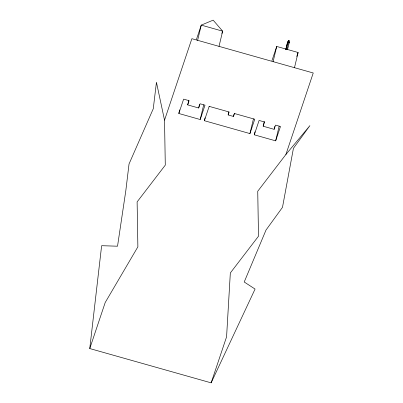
<?xml version="1.0" encoding="UTF-8"?>
<svg xmlns="http://www.w3.org/2000/svg" width="403" height="403" viewBox="0 0 403 403"><rect width="100%" height="100%" fill="white"/><g stroke="black" fill="none" stroke-linecap="round" stroke-linejoin="round"><path stroke-width="0.6" d="M89.763 348.55L101.627 245.699L117.53 246.203L125.852 190.453L129.036 163.986L153.266 108.739L156.445 82.272L164.53 120.19L165.285 165.134L137.116 201.903L137.876 246.843L105.203 302.522L89.763 348.55L211.142 382.85L255.074 289.062L244.218 281.999L266.01 230.053L282.488 207.349L293.419 148.339L309.897 125.635L285.908 154.485L257.739 191.254L258.499 236.198L230.33 272.967L226.582 336.822L211.142 382.85M188.816 100.176L187.692 104.896L198.669 107.999L200.084 103.778L205.011 105.168L200.195 119.525L178.811 113.485L179.688 109.812M197.616 40.416L201.258 25.122L213.157 20.15L222.642 31.167L219 46.456M198.669 107.999L199.51 104.458M200.195 119.525L203.691 104.851M234.254 113.455L254.756 119.228L249.941 133.584L204.366 120.704L205.067 117.762M234.475 113.495L233.483 116.452L228.138 114.941L228.833 112.024M233.483 116.452L234.037 114.114M249.941 133.584L253.442 118.875M264.277 121.499L263.154 126.225L274.131 129.323L275.546 125.101L280.473 126.492L275.657 140.854L254.278 134.809L255.003 131.751M273.078 61.74L276.72 46.451L298.104 52.491L294.462 67.78M285.767 49.65L287.47 42.522L288.891 40.335L289.314 42.35L287.546 49.514M285.843 49.609L287.682 41.887L288.603 41.801L289.314 42.35L289.102 42.98M286.765 49.524L288.891 40.335L287.47 42.522M274.131 129.323L274.836 126.371M275.657 140.854L279.153 126.174M288.608 41.428L288.891 40.335L289.016 41.922M164.53 120.19L191.868 38.688L313.237 72.983L285.888 154.51M196.442 39.484L201.258 25.122L222.642 31.167L221.872 33.464M178.811 113.485L183.632 99.128L189.108 100.674L187.692 104.896M204.366 120.704L209.182 106.347M228.138 114.941L229.131 111.984L209.071 106.337M271.904 60.808L276.72 46.451M254.278 134.809L259.094 120.452L264.57 121.998L263.154 126.225M296.754 56.511L298.104 52.491"/></g></svg>
